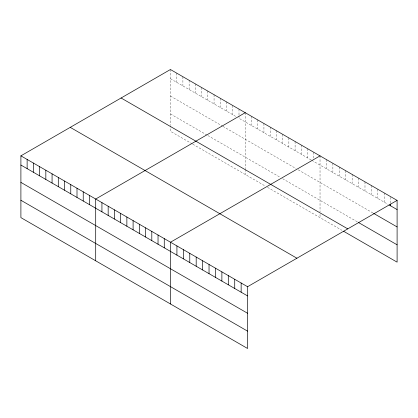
<?xml version="1.0" encoding="UTF-8"?>
<svg xmlns="http://www.w3.org/2000/svg" width="418" height="418" viewBox="0 0 418 418"><rect width="100%" height="100%" fill="white"/><g stroke="black" fill="none" stroke-linecap="round" stroke-linejoin="round"><path stroke-width="0.31" stroke-dasharray="2.09 1.57" d="M170.429 78.715L236.4 116.805M311.201 159.989L238.997 118.304L238.997 115.849M311.724 160.287L388.003 204.329M170.429 96.067L222.376 126.053M222.893 126.356L296.137 168.642M298.217 169.839L373.018 213.028M170.429 113.942L206.795 134.936M207.83 135.531L280.556 177.519M282.631 178.721L357.495 221.942M192.249 143.886L170.429 131.289L170.429 126.147M192.766 144.184L265.493 186.172M267.567 187.374L341.976 230.328M390.678 197.286L390.678 203.42M384.257 192.964L384.257 202.166M377.835 189.255L377.835 198.456M371.409 185.545L371.409 194.751M364.987 181.84L364.987 191.042M358.566 178.131L358.566 187.332M352.144 174.426L352.144 183.627M345.723 170.716L345.723 179.918M339.301 167.007L339.301 176.208M332.88 163.302L332.88 172.503M326.453 159.592L326.453 168.794M320.031 155.883L320.031 211.879M320.031 214.45L320.031 217.663M313.798 152.288L313.798 158.422M307.564 148.688L307.564 157.889M301.331 145.088L301.331 154.289M295.098 141.488L295.098 150.694M288.864 137.893L288.864 147.094M282.631 134.293L282.631 143.494M276.397 130.693L276.397 139.894M270.164 127.093L270.164 136.294M263.93 123.493L263.93 132.699M257.697 119.898L257.697 129.099M251.464 116.298L251.464 125.499M245.23 112.698L245.23 168.694M245.23 169.337L245.23 174.473M238.997 109.098L238.997 115.237M232.763 105.503L232.763 114.704M226.53 101.903L226.53 111.104M220.296 98.303L220.296 107.504M214.063 94.703L214.063 103.91M207.83 91.108L207.83 100.31M201.596 87.508L201.596 96.71M195.363 83.908L195.363 93.109M189.129 80.308L189.129 89.509M182.896 76.708L182.896 85.915M176.662 73.113L176.662 82.315M170.429 69.513L170.429 125.504"/><path stroke-width="0.63" d="M20.9 155.846L247.571 286.711L247.571 348.487L20.9 217.621L20.9 155.846L170.429 69.513L397.1 200.379L397.1 262.154L343.58 231.258M245.23 112.698L95.701 199.031L95.701 260.806M320.031 155.883L170.502 242.215L170.502 303.99M247.571 286.711L397.1 200.379M389.074 204.945L397.1 209.58M373.551 213.337L397.1 226.932M358.566 222.559L397.1 244.807M121.084 98L347.755 228.871M70.245 127.354L296.916 258.219M20.9 165.047L247.571 295.913M20.9 182.394L247.571 313.26M20.9 200.269L247.571 331.14M390.678 204.031L390.678 205.875M241.144 283.002L241.144 292.203M234.723 279.292L234.723 288.498M228.301 275.587L228.301 284.789M221.88 271.878L221.88 281.079M215.458 268.173L215.458 277.374M209.037 264.463L209.037 273.665M202.615 260.754L202.615 269.955M196.188 257.049L196.188 266.25M189.767 253.339L189.767 262.541M183.345 249.63L183.345 258.836M176.924 245.925L176.924 255.126M164.269 238.615L164.269 247.822M158.035 235.02L158.035 244.222M151.802 231.42L151.802 240.622M145.569 227.82L145.569 237.022M139.335 224.22L139.335 233.422M133.102 220.62L133.102 229.827M126.868 217.026L126.868 226.227M120.635 213.426L120.635 222.627M114.401 209.826L114.401 219.027M108.168 206.226L108.168 215.432M101.935 202.631L101.935 211.832M89.468 195.431L89.468 204.632M83.234 191.831L83.234 201.037M77.001 188.236L77.001 197.437M70.767 184.636L70.767 193.837M64.534 181.036L64.534 190.237M58.301 177.436L58.301 186.637M52.067 173.841L52.067 183.042M45.834 170.241L45.834 179.442M39.6 166.641L39.6 175.842M33.367 163.041L33.367 172.242M27.133 159.441L27.133 168.647"/></g></svg>
